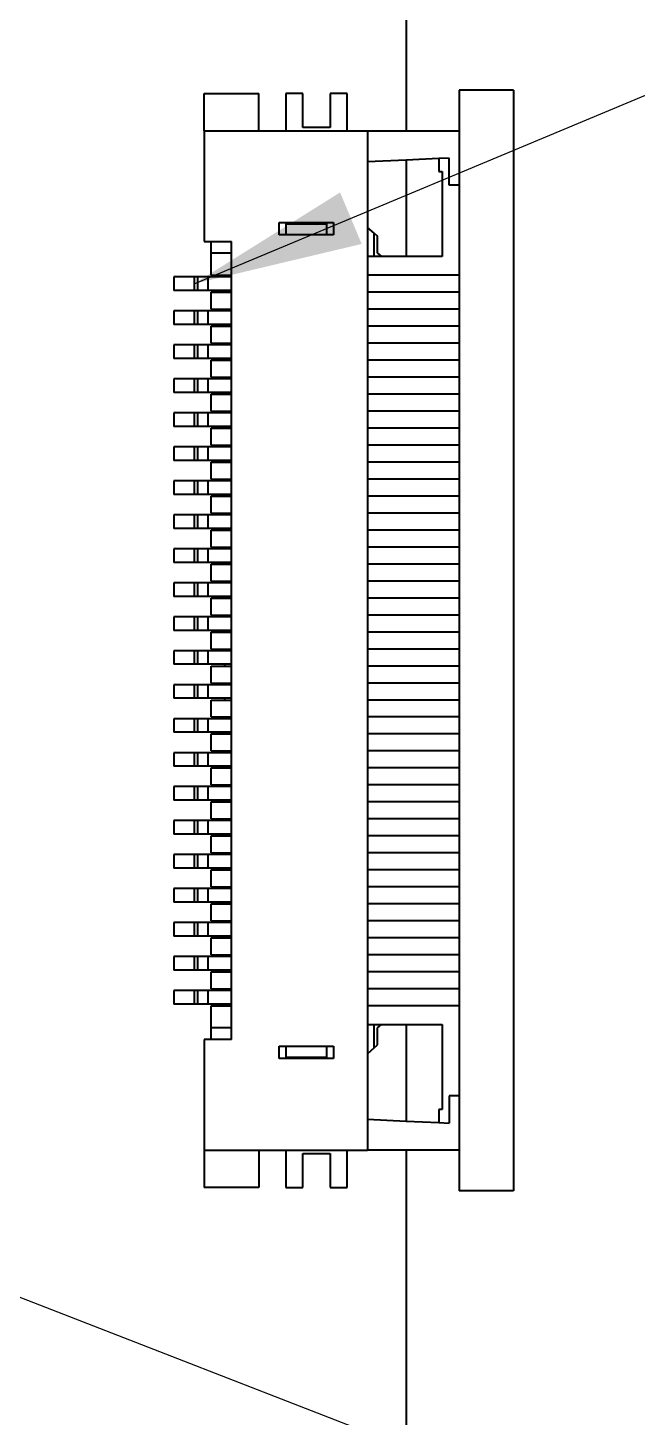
# Model space of a CAD drawing. Header units: millimetres. Extents: x 15 to 205, y 5 to 292.
# Drawn here: x 152.88 to 161.84, y 117.29 to 137.73 of the extents above; entities that cross this region are included whole.
import ezdxf

# ---------------------------------------------------------------- set-up
doc = ezdxf.new("R2010")
doc.units = ezdxf.units.MM
doc.layers.add('Annotations', color=7, linetype='Continuous')
doc.layers.add('Geometries', color=7, linetype='Continuous')
doc.dimstyles.new('ISO-25', dxfattribs={"dimtxt": 2.5, "dimasz": 2.5, "dimexe": 1.25, "dimexo": 0.625, "dimtad": 1, "dimtxsty": 'Standard', "dimcen": 2.5, "dimadec": 0, "dimazin": 0, "dimtfac": 1, "dimtmove": 0, "dimatfit": 3, "dimfxl": 1, "dimarcsym": 0})

msp = doc.modelspace()

# ---------------------------------------------------------------- linework, layer by layer
at = {"layer": 'Geometries', "linetype": 'Continuous', "lineweight": 40}
for p, q in [((158.443, 143.259), (158.443, 136.218)), ((160.023, 136.818), (159.223, 136.818)), ((159.223, 136.818), (159.223, 136.218)), ((160.023, 136.818), (160.023, 120.618)), ((155.473, 136.218), (155.473, 136.768)), ((155.473, 136.768), (156.273, 136.768)), ((156.273, 136.218), (156.273, 136.768)), ((156.673, 136.768), (156.673, 136.218)), ((156.923, 136.768), (156.673, 136.768)), ((156.923, 136.268), (156.923, 136.768)), ((157.323, 136.768), (157.323, 136.268)), ((157.573, 136.768), (157.323, 136.768)), ((157.573, 136.218), (157.573, 136.768)), ((155.473, 136.218), (155.473, 134.588)), ((155.473, 136.218), (156.273, 136.218)), ((156.273, 136.218), (156.673, 136.218)), ((156.673, 136.218), (157.573, 136.218)), ((157.323, 136.268), (156.923, 136.268)), ((157.573, 136.218), (157.873, 136.218)), ((157.873, 136.218), (158.443, 136.218)), ((157.873, 136.218), (157.873, 135.762)), ((158.443, 136.218), (159.223, 136.218)), ((159.223, 136.218), (159.223, 135.418)), ((158.443, 135.789), (157.873, 135.762)), ((157.873, 135.762), (157.873, 134.798)), ((158.923, 135.811), (158.443, 135.789)), ((158.443, 135.789), (158.443, 134.368)), ((159.073, 135.818), (158.923, 135.811)), ((158.923, 135.811), (158.923, 135.618)), ((159.073, 135.418), (159.073, 135.818)), ((158.923, 135.618), (158.973, 135.618)), ((158.973, 135.618), (158.973, 134.368)), ((159.223, 135.418), (159.073, 135.418)), ((159.223, 135.418), (159.223, 134.093)), ((156.573, 134.868), (156.673, 134.868)), ((156.573, 134.688), (156.573, 134.868)), ((156.673, 134.868), (156.673, 134.848)), ((156.673, 134.868), (157.273, 134.868)), ((156.673, 134.848), (156.673, 134.688)), ((156.673, 134.848), (157.273, 134.848)), ((157.273, 134.868), (157.273, 134.848)), ((157.273, 134.868), (157.373, 134.868)), ((157.273, 134.848), (157.273, 134.688)), ((157.373, 134.868), (157.373, 134.688)), ((157.973, 134.711), (157.873, 134.798)), ((157.873, 134.798), (157.873, 134.368)), ((155.473, 134.588), (155.573, 134.588)), ((155.573, 134.418), (155.573, 134.588)), ((155.573, 134.588), (155.873, 134.588)), ((155.873, 134.418), (155.873, 134.588)), ((156.673, 134.688), (156.573, 134.688)), ((157.273, 134.688), (156.673, 134.688)), ((157.373, 134.688), (157.273, 134.688)), ((157.973, 134.711), (158.023, 134.668)), ((157.973, 134.368), (157.973, 134.711)), ((158.023, 134.418), (158.023, 134.668)), ((155.573, 134.093), (155.573, 134.418)), ((155.873, 134.418), (155.573, 134.418)), ((155.873, 134.093), (155.873, 134.418)), ((157.873, 134.368), (157.873, 134.093)), ((157.973, 134.368), (157.873, 134.368)), ((158.081, 134.368), (157.973, 134.368)), ((158.023, 134.418), (158.081, 134.368)), ((158.443, 134.368), (158.081, 134.368)), ((158.973, 134.368), (158.443, 134.368)), ((155.323, 134.068), (155.023, 134.068)), ((155.023, 134.068), (155.023, 133.868)), ((155.373, 134.068), (155.323, 134.068)), ((155.323, 134.068), (155.323, 133.868)), ((155.373, 134.068), (155.373, 133.868)), ((155.523, 134.068), (155.373, 134.068)), ((155.773, 134.068), (155.523, 134.068)), ((155.523, 134.068), (155.523, 133.868)), ((155.573, 134.093), (155.773, 134.093)), ((155.773, 134.068), (155.773, 134.093)), ((155.773, 134.093), (155.873, 134.093)), ((155.873, 134.068), (155.773, 134.068)), ((155.873, 134.068), (155.873, 134.093)), ((155.873, 133.868), (155.873, 134.068)), ((159.223, 134.093), (157.873, 134.093)), ((157.873, 134.093), (157.873, 133.843)), ((159.223, 134.093), (159.223, 133.843)), ((155.323, 133.868), (155.023, 133.868)), ((155.373, 133.868), (155.323, 133.868)), ((155.523, 133.868), (155.373, 133.868)), ((155.773, 133.868), (155.523, 133.868)), ((155.573, 133.593), (155.573, 133.843)), ((155.573, 133.843), (155.773, 133.843)), ((155.773, 133.843), (155.773, 133.868)), ((155.873, 133.868), (155.773, 133.868)), ((155.773, 133.843), (155.873, 133.843)), ((155.873, 133.843), (155.873, 133.868)), ((155.873, 133.593), (155.873, 133.843)), ((159.223, 133.843), (157.873, 133.843)), ((157.873, 133.843), (157.873, 133.593)), ((159.223, 133.843), (159.223, 133.593)), ((155.023, 133.568), (155.023, 133.368)), ((155.323, 133.568), (155.023, 133.568)), ((155.373, 133.568), (155.323, 133.568)), ((155.323, 133.568), (155.323, 133.368)), ((155.523, 133.568), (155.373, 133.568)), ((155.373, 133.568), (155.373, 133.368)), ((155.773, 133.568), (155.523, 133.568)), ((155.523, 133.568), (155.523, 133.368)), ((155.573, 133.593), (155.773, 133.593)), ((155.773, 133.593), (155.873, 133.593)), ((155.773, 133.568), (155.773, 133.593)), ((155.873, 133.568), (155.773, 133.568)), ((155.873, 133.568), (155.873, 133.593)), ((155.873, 133.368), (155.873, 133.568)), ((159.223, 133.593), (157.873, 133.593)), ((157.873, 133.593), (157.873, 133.343)), ((159.223, 133.593), (159.223, 133.343)), ((155.323, 133.368), (155.023, 133.368)), ((155.373, 133.368), (155.323, 133.368)), ((155.523, 133.368), (155.373, 133.368)), ((155.773, 133.368), (155.523, 133.368)), ((155.573, 133.343), (155.773, 133.343)), ((155.573, 133.093), (155.573, 133.343)), ((155.873, 133.368), (155.773, 133.368)), ((155.773, 133.343), (155.773, 133.368)), ((155.773, 133.343), (155.873, 133.343)), ((155.873, 133.343), (155.873, 133.368)), ((155.873, 133.093), (155.873, 133.343)), ((157.873, 133.343), (157.873, 133.093)), ((159.223, 133.343), (157.873, 133.343)), ((159.223, 133.343), (159.223, 133.093)), ((155.323, 133.068), (155.023, 133.068)), ((155.023, 133.068), (155.023, 132.868)), ((155.373, 133.068), (155.323, 133.068)), ((155.323, 133.068), (155.323, 132.868)), ((155.523, 133.068), (155.373, 133.068)), ((155.373, 133.068), (155.373, 132.868)), ((155.523, 133.068), (155.523, 132.868)), ((155.773, 133.068), (155.523, 133.068)), ((155.573, 133.093), (155.773, 133.093)), ((155.773, 133.068), (155.773, 133.093)), ((155.773, 133.093), (155.873, 133.093)), ((155.873, 133.068), (155.773, 133.068)), ((155.873, 133.068), (155.873, 133.093)), ((155.873, 132.868), (155.873, 133.068)), ((159.223, 133.093), (157.873, 133.093)), ((157.873, 133.093), (157.873, 132.843)), ((159.223, 133.093), (159.223, 132.843)), ((155.323, 132.868), (155.023, 132.868)), ((155.373, 132.868), (155.323, 132.868)), ((155.523, 132.868), (155.373, 132.868)), ((155.773, 132.868), (155.523, 132.868)), ((155.573, 132.593), (155.573, 132.843)), ((155.573, 132.843), (155.773, 132.843)), ((155.773, 132.843), (155.773, 132.868)), ((155.873, 132.868), (155.773, 132.868)), ((155.773, 132.843), (155.873, 132.843)), ((155.873, 132.843), (155.873, 132.868)), ((155.873, 132.593), (155.873, 132.843)), ((159.223, 132.843), (157.873, 132.843)), ((157.873, 132.843), (157.873, 132.593)), ((159.223, 132.843), (159.223, 132.593)), ((155.323, 132.568), (155.023, 132.568)), ((155.023, 132.568), (155.023, 132.368)), ((155.373, 132.568), (155.323, 132.568)), ((155.323, 132.568), (155.323, 132.368)), ((155.523, 132.568), (155.373, 132.568)), ((155.373, 132.568), (155.373, 132.368)), ((155.773, 132.568), (155.523, 132.568)), ((155.523, 132.568), (155.523, 132.368)), ((155.573, 132.593), (155.773, 132.593)), ((155.773, 132.568), (155.773, 132.593)), ((155.773, 132.593), (155.873, 132.593)), ((155.873, 132.568), (155.773, 132.568)), ((155.873, 132.568), (155.873, 132.593)), ((155.873, 132.368), (155.873, 132.568)), ((159.223, 132.593), (157.873, 132.593)), ((157.873, 132.593), (157.873, 132.343)), ((159.223, 132.593), (159.223, 132.343)), ((155.323, 132.368), (155.023, 132.368)), ((155.373, 132.368), (155.323, 132.368)), ((155.523, 132.368), (155.373, 132.368)), ((155.773, 132.368), (155.523, 132.368)), ((155.573, 132.093), (155.573, 132.343)), ((155.573, 132.343), (155.773, 132.343)), ((155.773, 132.343), (155.773, 132.368)), ((155.873, 132.368), (155.773, 132.368)), ((155.773, 132.343), (155.873, 132.343)), ((155.873, 132.343), (155.873, 132.368)), ((155.873, 132.093), (155.873, 132.343)), ((159.223, 132.343), (157.873, 132.343)), ((157.873, 132.343), (157.873, 132.093)), ((159.223, 132.343), (159.223, 132.093)), ((155.573, 132.093), (155.773, 132.093)), ((155.773, 132.068), (155.773, 132.093)), ((155.773, 132.093), (155.873, 132.093)), ((155.873, 132.068), (155.873, 132.093)), ((159.223, 132.093), (157.873, 132.093)), ((157.873, 132.093), (157.873, 131.843)), ((159.223, 132.093), (159.223, 131.843)), ((155.323, 132.068), (155.023, 132.068)), ((155.023, 132.068), (155.023, 131.868)), ((155.373, 132.068), (155.323, 132.068)), ((155.323, 132.068), (155.323, 131.868)), ((155.523, 132.068), (155.373, 132.068)), ((155.373, 132.068), (155.373, 131.868)), ((155.523, 132.068), (155.523, 131.868)), ((155.773, 132.068), (155.523, 132.068)), ((155.873, 132.068), (155.773, 132.068)), ((155.873, 131.868), (155.873, 132.068)), ((155.323, 131.868), (155.023, 131.868)), ((155.373, 131.868), (155.323, 131.868)), ((155.523, 131.868), (155.373, 131.868)), ((155.773, 131.868), (155.523, 131.868)), ((155.573, 131.593), (155.573, 131.843)), ((155.573, 131.843), (155.773, 131.843)), ((155.773, 131.843), (155.773, 131.868)), ((155.873, 131.868), (155.773, 131.868)), ((155.773, 131.843), (155.873, 131.843)), ((155.873, 131.843), (155.873, 131.868)), ((155.873, 131.593), (155.873, 131.843)), ((159.223, 131.843), (157.873, 131.843)), ((157.873, 131.843), (157.873, 131.593)), ((159.223, 131.843), (159.223, 131.593)), ((155.323, 131.568), (155.023, 131.568)), ((155.023, 131.568), (155.023, 131.368)), ((155.323, 131.568), (155.323, 131.368)), ((155.373, 131.568), (155.323, 131.568)), ((155.523, 131.568), (155.373, 131.568)), ((155.373, 131.568), (155.373, 131.368)), ((155.773, 131.568), (155.523, 131.568)), ((155.523, 131.568), (155.523, 131.368)), ((155.573, 131.593), (155.773, 131.593)), ((155.773, 131.568), (155.773, 131.593)), ((155.773, 131.593), (155.873, 131.593)), ((155.873, 131.568), (155.773, 131.568)), ((155.873, 131.568), (155.873, 131.593)), ((155.873, 131.368), (155.873, 131.568)), ((157.873, 131.593), (157.873, 131.343)), ((159.223, 131.593), (157.873, 131.593)), ((159.223, 131.593), (159.223, 131.343)), ((155.323, 131.368), (155.023, 131.368)), ((155.373, 131.368), (155.323, 131.368)), ((155.523, 131.368), (155.373, 131.368)), ((155.773, 131.368), (155.523, 131.368)), ((155.573, 131.343), (155.773, 131.343)), ((155.573, 131.093), (155.573, 131.343)), ((155.773, 131.343), (155.773, 131.368)), ((155.873, 131.368), (155.773, 131.368)), ((155.773, 131.343), (155.873, 131.343)), ((155.873, 131.343), (155.873, 131.368)), ((155.873, 131.093), (155.873, 131.343)), ((159.223, 131.343), (157.873, 131.343)), ((157.873, 131.343), (157.873, 131.093)), ((159.223, 131.343), (159.223, 131.093)), ((155.323, 131.068), (155.023, 131.068)), ((155.023, 131.068), (155.023, 130.868)), ((155.373, 131.068), (155.323, 131.068)), ((155.323, 131.068), (155.323, 130.868)), ((155.523, 131.068), (155.373, 131.068)), ((155.373, 131.068), (155.373, 130.868)), ((155.523, 131.068), (155.523, 130.868)), ((155.773, 131.068), (155.523, 131.068)), ((155.573, 131.093), (155.773, 131.093)), ((155.773, 131.068), (155.773, 131.093)), ((155.773, 131.093), (155.873, 131.093)), ((155.873, 131.068), (155.773, 131.068)), ((155.873, 131.068), (155.873, 131.093)), ((155.873, 130.868), (155.873, 131.068)), ((159.223, 131.093), (157.873, 131.093)), ((157.873, 131.093), (157.873, 130.843)), ((159.223, 131.093), (159.223, 130.843)), ((155.323, 130.868), (155.023, 130.868)), ((155.373, 130.868), (155.323, 130.868)), ((155.523, 130.868), (155.373, 130.868)), ((155.773, 130.868), (155.523, 130.868)), ((155.773, 130.843), (155.773, 130.868)), ((155.873, 130.868), (155.773, 130.868)), ((155.873, 130.843), (155.873, 130.868)), ((155.573, 130.593), (155.573, 130.843)), ((155.573, 130.843), (155.773, 130.843)), ((155.773, 130.843), (155.873, 130.843)), ((155.873, 130.593), (155.873, 130.843)), ((159.223, 130.843), (157.873, 130.843)), ((157.873, 130.843), (157.873, 130.593)), ((159.223, 130.843), (159.223, 130.593)), ((155.023, 130.568), (155.023, 130.368)), ((155.323, 130.568), (155.023, 130.568)), ((155.373, 130.568), (155.323, 130.568)), ((155.323, 130.568), (155.323, 130.368)), ((155.523, 130.568), (155.373, 130.568)), ((155.373, 130.568), (155.373, 130.368)), ((155.773, 130.568), (155.523, 130.568)), ((155.523, 130.568), (155.523, 130.368)), ((155.573, 130.593), (155.773, 130.593)), ((155.773, 130.568), (155.773, 130.593)), ((155.773, 130.593), (155.873, 130.593)), ((155.873, 130.568), (155.773, 130.568)), ((155.873, 130.568), (155.873, 130.593)), ((155.873, 130.368), (155.873, 130.568)), ((159.223, 130.593), (157.873, 130.593)), ((157.873, 130.593), (157.873, 130.343)), ((159.223, 130.593), (159.223, 130.343)), ((155.323, 130.368), (155.023, 130.368)), ((155.373, 130.368), (155.323, 130.368)), ((155.523, 130.368), (155.373, 130.368)), ((155.773, 130.368), (155.523, 130.368)), ((155.573, 130.343), (155.773, 130.343)), ((155.573, 130.093), (155.573, 130.343)), ((155.773, 130.343), (155.773, 130.368)), ((155.873, 130.368), (155.773, 130.368)), ((155.773, 130.343), (155.873, 130.343)), ((155.873, 130.343), (155.873, 130.368)), ((155.873, 130.093), (155.873, 130.343)), ((159.223, 130.343), (157.873, 130.343)), ((157.873, 130.343), (157.873, 130.093)), ((159.223, 130.343), (159.223, 130.093)), ((155.323, 130.068), (155.023, 130.068)), ((155.023, 130.068), (155.023, 129.868)), ((155.373, 130.068), (155.323, 130.068)), ((155.323, 130.068), (155.323, 129.868)), ((155.523, 130.068), (155.373, 130.068)), ((155.373, 130.068), (155.373, 129.868)), ((155.523, 130.068), (155.523, 129.868)), ((155.773, 130.068), (155.523, 130.068)), ((155.573, 130.093), (155.773, 130.093)), ((155.773, 130.068), (155.773, 130.093)), ((155.773, 130.093), (155.873, 130.093)), ((155.873, 130.068), (155.773, 130.068)), ((155.873, 130.068), (155.873, 130.093)), ((155.873, 129.868), (155.873, 130.068)), ((159.223, 130.093), (157.873, 130.093)), ((157.873, 130.093), (157.873, 129.843)), ((159.223, 130.093), (159.223, 129.843)), ((155.323, 129.868), (155.023, 129.868)), ((155.373, 129.868), (155.323, 129.868)), ((155.523, 129.868), (155.373, 129.868)), ((155.773, 129.868), (155.523, 129.868)), ((155.573, 129.843), (155.773, 129.843)), ((155.573, 129.593), (155.573, 129.843)), ((155.773, 129.843), (155.773, 129.868)), ((155.873, 129.868), (155.773, 129.868)), ((155.773, 129.843), (155.873, 129.843)), ((155.873, 129.843), (155.873, 129.868)), ((155.873, 129.593), (155.873, 129.843)), ((159.223, 129.843), (157.873, 129.843)), ((157.873, 129.843), (157.873, 129.593)), ((159.223, 129.843), (159.223, 129.593)), ((155.323, 129.568), (155.023, 129.568)), ((155.023, 129.568), (155.023, 129.368)), ((155.373, 129.568), (155.323, 129.568)), ((155.323, 129.568), (155.323, 129.368)), ((155.523, 129.568), (155.373, 129.568)), ((155.373, 129.568), (155.373, 129.368)), ((155.773, 129.568), (155.523, 129.568)), ((155.523, 129.568), (155.523, 129.368)), ((155.573, 129.593), (155.773, 129.593)), ((155.773, 129.568), (155.773, 129.593)), ((155.773, 129.593), (155.873, 129.593)), ((155.873, 129.568), (155.773, 129.568)), ((155.873, 129.568), (155.873, 129.593)), ((155.873, 129.368), (155.873, 129.568)), ((159.223, 129.593), (157.873, 129.593)), ((157.873, 129.593), (157.873, 129.343)), ((159.223, 129.593), (159.223, 129.343)), ((155.323, 129.368), (155.023, 129.368)), ((155.373, 129.368), (155.323, 129.368)), ((155.523, 129.368), (155.373, 129.368)), ((155.773, 129.368), (155.523, 129.368)), ((155.573, 129.093), (155.573, 129.343)), ((155.573, 129.343), (155.773, 129.343)), ((155.773, 129.343), (155.773, 129.368)), ((155.873, 129.368), (155.773, 129.368)), ((155.773, 129.343), (155.873, 129.343)), ((155.873, 129.343), (155.873, 129.368)), ((155.873, 129.093), (155.873, 129.343)), ((157.873, 129.343), (157.873, 129.093)), ((159.223, 129.343), (157.873, 129.343)), ((159.223, 129.343), (159.223, 129.093)), ((155.323, 129.068), (155.023, 129.068)), ((155.023, 129.068), (155.023, 128.868)), ((155.373, 129.068), (155.323, 129.068)), ((155.323, 129.068), (155.323, 128.868)), ((155.523, 129.068), (155.373, 129.068)), ((155.373, 129.068), (155.373, 128.868)), ((155.773, 129.068), (155.523, 129.068)), ((155.523, 129.068), (155.523, 128.868)), ((155.573, 129.093), (155.773, 129.093)), ((155.773, 129.068), (155.773, 129.093)), ((155.773, 129.093), (155.873, 129.093)), ((155.873, 129.068), (155.773, 129.068)), ((155.873, 129.068), (155.873, 129.093)), ((155.873, 128.868), (155.873, 129.068)), ((157.873, 129.093), (157.873, 128.843)), ((159.223, 129.093), (157.873, 129.093)), ((159.223, 129.093), (159.223, 128.843)), ((155.323, 128.868), (155.023, 128.868)), ((155.373, 128.868), (155.323, 128.868)), ((155.523, 128.868), (155.373, 128.868)), ((155.773, 128.868), (155.523, 128.868)), ((155.573, 128.843), (155.773, 128.843)), ((155.573, 128.593), (155.573, 128.843)), ((155.773, 128.843), (155.773, 128.868)), ((155.873, 128.868), (155.773, 128.868)), ((155.773, 128.843), (155.873, 128.843)), ((155.873, 128.843), (155.873, 128.868)), ((155.873, 128.593), (155.873, 128.843)), ((159.223, 128.843), (157.873, 128.843)), ((157.873, 128.843), (157.873, 128.593)), ((159.223, 128.843), (159.223, 128.593)), ((155.323, 128.568), (155.023, 128.568)), ((155.023, 128.568), (155.023, 128.368)), ((155.373, 128.568), (155.323, 128.568)), ((155.323, 128.568), (155.323, 128.368)), ((155.523, 128.568), (155.373, 128.568)), ((155.373, 128.568), (155.373, 128.368)), ((155.523, 128.568), (155.523, 128.368)), ((155.773, 128.568), (155.523, 128.568)), ((155.573, 128.593), (155.773, 128.593)), ((155.773, 128.568), (155.773, 128.593)), ((155.773, 128.593), (155.873, 128.593)), ((155.873, 128.568), (155.773, 128.568)), ((155.873, 128.568), (155.873, 128.593)), ((155.873, 128.368), (155.873, 128.568)), ((159.223, 128.593), (157.873, 128.593)), ((157.873, 128.593), (157.873, 128.343)), ((159.223, 128.593), (159.223, 128.343)), ((155.323, 128.368), (155.023, 128.368)), ((155.373, 128.368), (155.323, 128.368)), ((155.523, 128.368), (155.373, 128.368)), ((155.773, 128.368), (155.523, 128.368)), ((155.573, 128.343), (155.773, 128.343)), ((155.573, 128.093), (155.573, 128.343)), ((155.773, 128.343), (155.773, 128.368)), ((155.873, 128.368), (155.773, 128.368)), ((155.773, 128.343), (155.873, 128.343)), ((155.873, 128.343), (155.873, 128.368)), ((155.873, 128.093), (155.873, 128.343)), ((159.223, 128.343), (157.873, 128.343)), ((157.873, 128.343), (157.873, 128.093)), ((159.223, 128.343), (159.223, 128.093)), ((155.323, 128.068), (155.023, 128.068)), ((155.023, 128.068), (155.023, 127.868)), ((155.373, 128.068), (155.323, 128.068)), ((155.323, 128.068), (155.323, 127.868)), ((155.373, 128.068), (155.373, 127.868)), ((155.523, 128.068), (155.373, 128.068)), ((155.773, 128.068), (155.523, 128.068)), ((155.523, 128.068), (155.523, 127.868)), ((155.573, 128.093), (155.773, 128.093)), ((155.773, 128.093), (155.873, 128.093)), ((155.773, 128.068), (155.773, 128.093)), ((155.873, 128.068), (155.773, 128.068)), ((155.873, 128.068), (155.873, 128.093)), ((155.873, 127.868), (155.873, 128.068)), ((159.223, 128.093), (157.873, 128.093)), ((157.873, 128.093), (157.873, 127.843)), ((159.223, 128.093), (159.223, 127.843)), ((155.323, 127.868), (155.023, 127.868)), ((155.373, 127.868), (155.323, 127.868)), ((155.523, 127.868), (155.373, 127.868)), ((155.773, 127.868), (155.523, 127.868)), ((155.573, 127.843), (155.773, 127.843)), ((155.573, 127.593), (155.573, 127.843)), ((155.773, 127.843), (155.773, 127.868)), ((155.873, 127.868), (155.773, 127.868)), ((155.773, 127.843), (155.873, 127.843)), ((155.873, 127.843), (155.873, 127.868)), ((155.873, 127.593), (155.873, 127.843)), ((159.223, 127.843), (157.873, 127.843)), ((157.873, 127.843), (157.873, 127.593)), ((159.223, 127.843), (159.223, 127.593)), ((155.573, 127.593), (155.773, 127.593)), ((155.773, 127.593), (155.873, 127.593)), ((155.773, 127.568), (155.773, 127.593)), ((155.873, 127.568), (155.873, 127.593)), ((159.223, 127.593), (157.873, 127.593)), ((157.873, 127.593), (157.873, 127.343)), ((159.223, 127.593), (159.223, 127.343)), ((155.323, 127.568), (155.023, 127.568)), ((155.023, 127.568), (155.023, 127.368)), ((155.373, 127.568), (155.323, 127.568)), ((155.323, 127.568), (155.323, 127.368)), ((155.523, 127.568), (155.373, 127.568)), ((155.373, 127.568), (155.373, 127.368)), ((155.523, 127.568), (155.523, 127.368)), ((155.773, 127.568), (155.523, 127.568)), ((155.873, 127.568), (155.773, 127.568)), ((155.873, 127.368), (155.873, 127.568)), ((155.323, 127.368), (155.023, 127.368)), ((155.373, 127.368), (155.323, 127.368)), ((155.523, 127.368), (155.373, 127.368)), ((155.773, 127.368), (155.523, 127.368)), ((155.573, 127.093), (155.573, 127.343)), ((155.573, 127.343), (155.773, 127.343)), ((155.873, 127.368), (155.773, 127.368)), ((155.773, 127.343), (155.773, 127.368)), ((155.773, 127.343), (155.873, 127.343)), ((155.873, 127.343), (155.873, 127.368)), ((155.873, 127.093), (155.873, 127.343)), ((159.223, 127.343), (157.873, 127.343)), ((157.873, 127.343), (157.873, 127.093)), ((159.223, 127.343), (159.223, 127.093)), ((155.323, 127.068), (155.023, 127.068)), ((155.023, 127.068), (155.023, 126.868)), ((155.373, 127.068), (155.323, 127.068)), ((155.323, 127.068), (155.323, 126.868)), ((155.373, 127.068), (155.373, 126.868)), ((155.523, 127.068), (155.373, 127.068)), ((155.523, 127.068), (155.523, 126.868)), ((155.773, 127.068), (155.523, 127.068)), ((155.573, 127.093), (155.773, 127.093)), ((155.773, 127.068), (155.773, 127.093)), ((155.773, 127.093), (155.873, 127.093)), ((155.873, 127.068), (155.773, 127.068)), ((155.873, 127.068), (155.873, 127.093)), ((155.873, 126.868), (155.873, 127.068)), ((159.223, 127.093), (157.873, 127.093)), ((157.873, 127.093), (157.873, 126.843)), ((159.223, 127.093), (159.223, 126.843)), ((155.323, 126.868), (155.023, 126.868)), ((155.373, 126.868), (155.323, 126.868)), ((155.523, 126.868), (155.373, 126.868)), ((155.773, 126.868), (155.523, 126.868)), ((155.573, 126.843), (155.773, 126.843)), ((155.573, 126.593), (155.573, 126.843)), ((155.773, 126.843), (155.773, 126.868)), ((155.873, 126.868), (155.773, 126.868)), ((155.773, 126.843), (155.873, 126.843)), ((155.873, 126.843), (155.873, 126.868)), ((155.873, 126.593), (155.873, 126.843)), ((159.223, 126.843), (157.873, 126.843)), ((157.873, 126.843), (157.873, 126.593)), ((159.223, 126.843), (159.223, 126.593)), ((155.323, 126.568), (155.023, 126.568)), ((155.023, 126.568), (155.023, 126.368)), ((155.373, 126.568), (155.323, 126.568)), ((155.323, 126.568), (155.323, 126.368)), ((155.523, 126.568), (155.373, 126.568)), ((155.373, 126.568), (155.373, 126.368)), ((155.773, 126.568), (155.523, 126.568)), ((155.523, 126.568), (155.523, 126.368)), ((155.573, 126.593), (155.773, 126.593)), ((155.773, 126.568), (155.773, 126.593)), ((155.773, 126.593), (155.873, 126.593)), ((155.873, 126.568), (155.773, 126.568)), ((155.873, 126.568), (155.873, 126.593)), ((155.873, 126.368), (155.873, 126.568)), ((159.223, 126.593), (157.873, 126.593)), ((157.873, 126.593), (157.873, 126.343)), ((159.223, 126.593), (159.223, 126.343)), ((155.323, 126.368), (155.023, 126.368)), ((155.373, 126.368), (155.323, 126.368)), ((155.523, 126.368), (155.373, 126.368)), ((155.773, 126.368), (155.523, 126.368)), ((155.773, 126.343), (155.773, 126.368)), ((155.873, 126.368), (155.773, 126.368)), ((155.873, 126.343), (155.873, 126.368)), ((155.573, 126.093), (155.573, 126.343)), ((155.573, 126.343), (155.773, 126.343)), ((155.773, 126.343), (155.873, 126.343)), ((155.873, 126.093), (155.873, 126.343)), ((159.223, 126.343), (157.873, 126.343)), ((157.873, 126.343), (157.873, 126.093)), ((159.223, 126.343), (159.223, 126.093)), ((155.323, 126.068), (155.023, 126.068)), ((155.023, 126.068), (155.023, 125.868)), ((155.373, 126.068), (155.323, 126.068)), ((155.323, 126.068), (155.323, 125.868)), ((155.523, 126.068), (155.373, 126.068)), ((155.373, 126.068), (155.373, 125.868)), ((155.523, 126.068), (155.523, 125.868)), ((155.773, 126.068), (155.523, 126.068)), ((155.573, 126.093), (155.773, 126.093)), ((155.773, 126.068), (155.773, 126.093)), ((155.773, 126.093), (155.873, 126.093)), ((155.873, 126.068), (155.773, 126.068)), ((155.873, 126.068), (155.873, 126.093)), ((155.873, 125.868), (155.873, 126.068)), ((159.223, 126.093), (157.873, 126.093)), ((157.873, 126.093), (157.873, 125.843)), ((159.223, 126.093), (159.223, 125.843)), ((155.323, 125.868), (155.023, 125.868)), ((155.373, 125.868), (155.323, 125.868)), ((155.523, 125.868), (155.373, 125.868)), ((155.773, 125.868), (155.523, 125.868)), ((155.573, 125.593), (155.573, 125.843)), ((155.573, 125.843), (155.773, 125.843)), ((155.773, 125.843), (155.773, 125.868)), ((155.873, 125.868), (155.773, 125.868)), ((155.773, 125.843), (155.873, 125.843)), ((155.873, 125.843), (155.873, 125.868)), ((155.873, 125.593), (155.873, 125.843)), ((157.873, 125.843), (157.873, 125.593)), ((159.223, 125.843), (157.873, 125.843)), ((159.223, 125.843), (159.223, 125.593)), ((155.323, 125.568), (155.023, 125.568)), ((155.023, 125.568), (155.023, 125.368)), ((155.373, 125.568), (155.323, 125.568)), ((155.323, 125.568), (155.323, 125.368)), ((155.523, 125.568), (155.373, 125.568)), ((155.373, 125.568), (155.373, 125.368)), ((155.523, 125.568), (155.523, 125.368)), ((155.773, 125.568), (155.523, 125.568)), ((155.573, 125.593), (155.773, 125.593)), ((155.773, 125.568), (155.773, 125.593)), ((155.773, 125.593), (155.873, 125.593)), ((155.873, 125.568), (155.773, 125.568)), ((155.873, 125.568), (155.873, 125.593)), ((155.873, 125.368), (155.873, 125.568)), ((159.223, 125.593), (157.873, 125.593)), ((157.873, 125.593), (157.873, 125.343)), ((159.223, 125.593), (159.223, 125.343)), ((155.323, 125.368), (155.023, 125.368)), ((155.373, 125.368), (155.323, 125.368)), ((155.523, 125.368), (155.373, 125.368)), ((155.773, 125.368), (155.523, 125.368)), ((155.573, 125.343), (155.773, 125.343)), ((155.573, 125.093), (155.573, 125.343)), ((155.773, 125.343), (155.773, 125.368)), ((155.873, 125.368), (155.773, 125.368)), ((155.773, 125.343), (155.873, 125.343)), ((155.873, 125.343), (155.873, 125.368)), ((155.873, 125.093), (155.873, 125.343)), ((159.223, 125.343), (157.873, 125.343)), ((157.873, 125.343), (157.873, 125.093)), ((159.223, 125.343), (159.223, 125.093)), ((155.323, 125.068), (155.023, 125.068)), ((155.023, 125.068), (155.023, 124.868)), ((155.373, 125.068), (155.323, 125.068)), ((155.323, 125.068), (155.323, 124.868)), ((155.523, 125.068), (155.373, 125.068)), ((155.373, 125.068), (155.373, 124.868)), ((155.523, 125.068), (155.523, 124.868)), ((155.773, 125.068), (155.523, 125.068)), ((155.573, 125.093), (155.773, 125.093)), ((155.773, 125.068), (155.773, 125.093)), ((155.773, 125.093), (155.873, 125.093)), ((155.873, 125.068), (155.773, 125.068)), ((155.873, 125.068), (155.873, 125.093)), ((155.873, 124.868), (155.873, 125.068)), ((159.223, 125.093), (157.873, 125.093)), ((157.873, 125.093), (157.873, 124.843)), ((159.223, 125.093), (159.223, 124.843)), ((155.323, 124.868), (155.023, 124.868)), ((155.373, 124.868), (155.323, 124.868)), ((155.523, 124.868), (155.373, 124.868)), ((155.773, 124.868), (155.523, 124.868)), ((155.573, 124.843), (155.773, 124.843)), ((155.573, 124.593), (155.573, 124.843)), ((155.773, 124.843), (155.773, 124.868)), ((155.873, 124.868), (155.773, 124.868)), ((155.773, 124.843), (155.873, 124.843)), ((155.873, 124.843), (155.873, 124.868)), ((155.873, 124.593), (155.873, 124.843)), ((159.223, 124.843), (157.873, 124.843)), ((157.873, 124.843), (157.873, 124.593)), ((159.223, 124.843), (159.223, 124.593)), ((155.323, 124.568), (155.023, 124.568)), ((155.023, 124.568), (155.023, 124.368)), ((155.323, 124.568), (155.323, 124.368)), ((155.373, 124.568), (155.323, 124.568)), ((155.523, 124.568), (155.373, 124.568)), ((155.373, 124.568), (155.373, 124.368)), ((155.773, 124.568), (155.523, 124.568)), ((155.523, 124.568), (155.523, 124.368)), ((155.573, 124.593), (155.773, 124.593)), ((155.773, 124.568), (155.773, 124.593)), ((155.773, 124.593), (155.873, 124.593)), ((155.873, 124.568), (155.773, 124.568)), ((155.873, 124.568), (155.873, 124.593)), ((155.873, 124.368), (155.873, 124.568)), ((159.223, 124.593), (157.873, 124.593)), ((157.873, 124.593), (157.873, 124.343)), ((159.223, 124.593), (159.223, 124.343)), ((155.323, 124.368), (155.023, 124.368)), ((155.373, 124.368), (155.323, 124.368)), ((155.523, 124.368), (155.373, 124.368)), ((155.773, 124.368), (155.523, 124.368)), ((155.573, 124.343), (155.773, 124.343)), ((155.573, 124.093), (155.573, 124.343)), ((155.773, 124.343), (155.773, 124.368)), ((155.873, 124.368), (155.773, 124.368)), ((155.773, 124.343), (155.873, 124.343)), ((155.873, 124.343), (155.873, 124.368)), ((155.873, 124.093), (155.873, 124.343)), ((159.223, 124.343), (157.873, 124.343)), ((157.873, 124.343), (157.873, 124.093)), ((159.223, 124.343), (159.223, 124.093)), ((155.323, 124.068), (155.023, 124.068)), ((155.023, 124.068), (155.023, 123.868)), ((155.373, 124.068), (155.323, 124.068)), ((155.323, 124.068), (155.323, 123.868)), ((155.373, 124.068), (155.373, 123.868)), ((155.523, 124.068), (155.373, 124.068)), ((155.523, 124.068), (155.523, 123.868)), ((155.773, 124.068), (155.523, 124.068)), ((155.573, 124.093), (155.773, 124.093)), ((155.773, 124.068), (155.773, 124.093)), ((155.773, 124.093), (155.873, 124.093)), ((155.873, 124.068), (155.773, 124.068)), ((155.873, 124.068), (155.873, 124.093)), ((155.873, 123.868), (155.873, 124.068)), ((159.223, 124.093), (157.873, 124.093)), ((157.873, 124.093), (157.873, 123.843)), ((159.223, 124.093), (159.223, 123.843)), ((155.323, 123.868), (155.023, 123.868)), ((155.373, 123.868), (155.323, 123.868)), ((155.523, 123.868), (155.373, 123.868)), ((155.773, 123.868), (155.523, 123.868)), ((155.573, 123.593), (155.573, 123.843)), ((155.573, 123.843), (155.773, 123.843)), ((155.773, 123.843), (155.773, 123.868)), ((155.873, 123.868), (155.773, 123.868)), ((155.773, 123.843), (155.873, 123.843)), ((155.873, 123.843), (155.873, 123.868)), ((155.873, 123.593), (155.873, 123.843)), ((159.223, 123.843), (157.873, 123.843)), ((157.873, 123.843), (157.873, 123.593)), ((159.223, 123.843), (159.223, 123.593)), ((155.323, 123.568), (155.023, 123.568)), ((155.023, 123.568), (155.023, 123.368)), ((155.373, 123.568), (155.323, 123.568)), ((155.323, 123.568), (155.323, 123.368)), ((155.373, 123.568), (155.373, 123.368)), ((155.523, 123.568), (155.373, 123.568)), ((155.523, 123.568), (155.523, 123.368)), ((155.773, 123.568), (155.523, 123.568)), ((155.573, 123.593), (155.773, 123.593)), ((155.773, 123.568), (155.773, 123.593)), ((155.773, 123.593), (155.873, 123.593)), ((155.873, 123.568), (155.773, 123.568)), ((155.873, 123.568), (155.873, 123.593)), ((155.873, 123.368), (155.873, 123.568)), ((159.223, 123.593), (157.873, 123.593)), ((157.873, 123.593), (157.873, 123.343)), ((159.223, 123.593), (159.223, 123.343)), ((155.323, 123.368), (155.023, 123.368)), ((155.373, 123.368), (155.323, 123.368)), ((155.523, 123.368), (155.373, 123.368)), ((155.773, 123.368), (155.523, 123.368)), ((155.573, 123.018), (155.573, 123.343)), ((155.573, 123.343), (155.773, 123.343)), ((155.773, 123.343), (155.773, 123.368)), ((155.873, 123.368), (155.773, 123.368)), ((155.773, 123.343), (155.873, 123.343)), ((155.873, 123.343), (155.873, 123.368)), ((155.873, 123.018), (155.873, 123.343)), ((159.223, 123.343), (157.873, 123.343)), ((157.873, 123.343), (157.873, 123.068)), ((159.223, 123.343), (159.223, 122.018)), ((155.573, 122.848), (155.573, 123.018)), ((155.873, 123.018), (155.573, 123.018)), ((155.873, 122.848), (155.873, 123.018)), ((157.873, 123.068), (157.973, 123.068)), ((157.873, 123.068), (157.873, 122.638)), ((157.973, 122.725), (157.973, 123.068)), ((157.973, 123.068), (158.081, 123.068)), ((158.023, 123.018), (158.081, 123.068)), ((158.023, 122.768), (158.023, 123.018)), ((158.081, 123.068), (158.443, 123.068)), ((158.443, 123.068), (158.973, 123.068)), ((158.443, 123.068), (158.443, 121.647)), ((158.973, 123.068), (158.973, 121.818)), ((155.573, 122.848), (155.473, 122.848)), ((155.473, 122.848), (155.473, 121.218)), ((155.873, 122.848), (155.573, 122.848)), ((156.573, 122.568), (156.573, 122.748)), ((156.573, 122.748), (156.673, 122.748)), ((156.673, 122.748), (156.673, 122.588)), ((156.673, 122.748), (157.273, 122.748)), ((157.273, 122.748), (157.273, 122.588)), ((157.273, 122.748), (157.373, 122.748)), ((157.373, 122.748), (157.373, 122.568)), ((157.973, 122.725), (157.873, 122.638)), ((157.973, 122.725), (158.023, 122.768)), ((156.673, 122.568), (156.573, 122.568)), ((156.673, 122.588), (157.273, 122.588)), ((156.673, 122.588), (156.673, 122.568)), ((157.273, 122.568), (156.673, 122.568)), ((157.273, 122.588), (157.273, 122.568)), ((157.373, 122.568), (157.273, 122.568)), ((157.873, 122.638), (157.873, 121.674)), ((159.223, 122.018), (159.073, 122.018)), ((159.073, 122.018), (159.073, 121.618)), ((159.223, 122.018), (159.223, 121.218)), ((157.873, 121.674), (158.443, 121.647)), ((157.873, 121.674), (157.873, 121.218)), ((158.923, 121.818), (158.923, 121.625)), ((158.973, 121.818), (158.923, 121.818)), ((158.443, 121.647), (158.923, 121.625)), ((158.923, 121.625), (159.073, 121.618)), ((155.473, 121.218), (155.473, 120.668)), ((155.473, 121.218), (156.273, 121.218)), ((156.273, 121.218), (156.273, 120.668)), ((156.273, 121.218), (156.673, 121.218)), ((156.673, 121.218), (156.673, 120.668)), ((156.673, 121.218), (157.573, 121.218)), ((156.923, 120.668), (156.923, 121.168)), ((156.923, 121.168), (157.323, 121.168)), ((157.323, 121.168), (157.323, 120.668)), ((157.573, 121.218), (157.873, 121.218)), ((157.573, 120.668), (157.573, 121.218)), ((158.443, 121.218), (157.873, 121.218)), ((159.223, 121.218), (158.443, 121.218)), ((158.443, 121.218), (158.443, 112.259)), ((159.223, 121.218), (159.223, 120.618)), ((156.273, 120.668), (155.473, 120.668)), ((156.673, 120.668), (156.923, 120.668)), ((157.323, 120.668), (157.573, 120.668)), ((160.023, 120.618), (159.223, 120.618))]:
    msp.add_line(p, q, dxfattribs=at)

# ---------------------------------------------------------------- leaders
at = {"layer": 'Annotations', "linetype": 'Continuous', "lineweight": 15}
for points in [[(155.323, 133.968), (175.159, 142.268)], [(142.693, 122.968), (164.75, 114.394)]]:
    msp.add_leader(points, dimstyle='ISO-25', dxfattribs=at)

doc.saveas('drawing.dxf')
